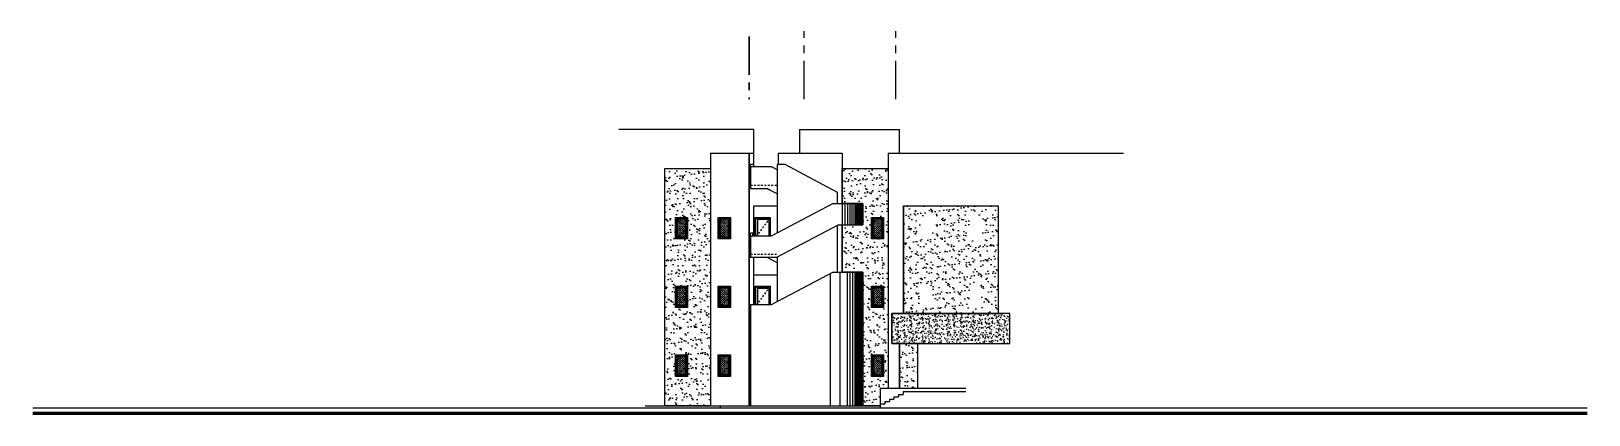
# Model space of a CAD drawing. Extents: x 417563 to 417775, y 43368 to 43436.
# Drawn here: x 417672.6 to 417774.5, y 43371.1 to 43396.2 of the extents above; entities that cross this region are included whole.
import ezdxf

# ---------------------------------------------------------------- set-up
doc = ezdxf.new("R2010")
doc.units = 0
doc.header["$MEASUREMENT"] = 0
doc.linetypes.add('CENTERX2', pattern=[4, 2.5, -0.5, 0.5, -0.5])
doc.linetypes.add('HIDDEN2', pattern=[0.1875, 0.125, -0.0625])
doc.layers.get('0').update_dxf_attribs({"linetype": 'CONTINUOUS'})
for name, color, linetype in [('AXES', 11, 'CENTERX2'), ('DOOR', 7, 'CONTINUOUS'), ('EL', 2, 'CONTINUOUS'), ('EL-LEVS', 4, 'CONTINUOUS'), ('Handrail', 4, 'CONTINUOUS'), ('HAT', 11, 'CONTINUOUS'), ('HATCH', 4, 'CONTINUOUS'), ('WALL', 2, 'CONTINUOUS'), ('WIN', 4, 'CONTINUOUS')]:
    doc.layers.add(name, color=color, linetype=linetype)
pattern_1 = [(37.5, (109.5831, -0.7968), (-0.02204767534, 0.67438831915), [0, -0.532, 0, -0.595, 0, -0.56875]), (7.5, (109.5831, -0.7968), (0.6194218468, 0.9877511228), [0, -0.287, 0, -0.4795, 0, -0.18375]), (327.5, (109.1526, -0.7968), (1.0899496516, 0.0019806687), [0, -0.175, 0, -0.63, 0, -0.8225]), (317.5, (109.1526, -0.7968), (1.0521443116, 0.3071864477), [0, -0.0875, 0, -0.413, 0, -0.4725])]

msp = doc.modelspace()

# ---------------------------------------------------------------- hatches: boundary and pattern name
at = {"layer": 'HAT'}
h = msp.add_hatch(dxfattribs=at)
h.set_pattern_fill('CROSS', color=256, scale=0.25, style=0)
h.set_pattern_definition([(0, (119.20624, -39.62636), (0.0625, 0.0625), [0.03125, -0.09375]), (90, (119.221865, -39.641986), (-0.0625, 0.0625), [0.03125, -0.09375])])
h.paths.add_polyline_path([(417715.4417, 43383.928), (417714.87, 43383.928), (417714.87, 43382.7563), (417715.4417, 43382.7563)])
h = msp.add_hatch(dxfattribs=at)
h.set_pattern_fill('CROSS', color=256, scale=0.25, style=0)
h.set_pattern_definition([(0, (122.00624, -39.62636), (0.0625, 0.0625), [0.03125, -0.09375]), (90, (122.021865, -39.641986), (-0.0625, 0.0625), [0.03125, -0.09375])])
h.paths.add_polyline_path([(417718.2417, 43383.928), (417717.67, 43383.928), (417717.67, 43382.7563), (417718.2417, 43382.7563)])
h = msp.add_hatch(dxfattribs=at)
h.set_pattern_fill('CROSS', color=256, scale=0.25, style=0)
h.set_pattern_definition([(0, (132.02624, -39.62636), (0.0625, 0.0625), [0.03125, -0.09375]), (90, (132.041865, -39.641986), (-0.0625, 0.0625), [0.03125, -0.09375])])
h.paths.add_polyline_path([(417728.2617, 43383.928), (417727.69, 43383.928), (417727.69, 43382.7563), (417728.2617, 43382.7563)])
h = msp.add_hatch(dxfattribs=at)
h.set_pattern_fill('CROSS', color=256, scale=0.25, style=0)
h.set_pattern_definition([(0, (119.20624, -44.12636), (0.0625, 0.0625), [0.03125, -0.09375]), (90, (119.221865, -44.141986), (-0.0625, 0.0625), [0.03125, -0.09375])])
h.paths.add_polyline_path([(417715.4417, 43379.428), (417714.87, 43379.428), (417714.87, 43378.2563), (417715.4417, 43378.2563)])
h = msp.add_hatch(dxfattribs=at)
h.set_pattern_fill('CROSS', color=256, scale=0.25, style=0)
h.set_pattern_definition([(0, (122.00624, -44.12636), (0.0625, 0.0625), [0.03125, -0.09375]), (90, (122.021865, -44.141986), (-0.0625, 0.0625), [0.03125, -0.09375])])
h.paths.add_polyline_path([(417718.2417, 43379.428), (417717.67, 43379.428), (417717.67, 43378.2563), (417718.2417, 43378.2563)])
h = msp.add_hatch(dxfattribs=at)
h.set_pattern_fill('CROSS', color=256, scale=0.25, style=0)
h.set_pattern_definition([(0, (132.02624, -44.12636), (0.0625, 0.0625), [0.03125, -0.09375]), (90, (132.041865, -44.141986), (-0.0625, 0.0625), [0.03125, -0.09375])])
h.paths.add_polyline_path([(417728.2617, 43379.428), (417727.69, 43379.428), (417727.69, 43378.2563), (417728.2617, 43378.2563)])
h = msp.add_hatch(dxfattribs=at)
h.set_pattern_fill('CROSS', color=256, scale=0.25, style=0)
h.set_pattern_definition([(0, (119.20624, -48.62636), (0.0625, 0.0625), [0.03125, -0.09375]), (90, (119.221865, -48.641986), (-0.0625, 0.0625), [0.03125, -0.09375])])
h.paths.add_polyline_path([(417715.4417, 43374.928), (417714.87, 43374.928), (417714.87, 43373.7563), (417715.4417, 43373.7563)])
h = msp.add_hatch(dxfattribs=at)
h.set_pattern_fill('CROSS', color=256, scale=0.25, style=0)
h.set_pattern_definition([(0, (122.00624, -48.62636), (0.0625, 0.0625), [0.03125, -0.09375]), (90, (122.021865, -48.641986), (-0.0625, 0.0625), [0.03125, -0.09375])])
h.paths.add_polyline_path([(417718.2417, 43374.928), (417717.67, 43374.928), (417717.67, 43373.7563), (417718.2417, 43373.7563)])
h = msp.add_hatch(dxfattribs=at)
h.set_pattern_fill('CROSS', color=256, scale=0.25, style=0)
h.set_pattern_definition([(0, (132.02624, -48.62636), (0.0625, 0.0625), [0.03125, -0.09375]), (90, (132.041865, -48.641986), (-0.0625, 0.0625), [0.03125, -0.09375])])
h.paths.add_polyline_path([(417728.2617, 43374.928), (417727.69, 43374.928), (417727.69, 43373.7563), (417728.2617, 43373.7563)])
at = {"layer": 'HATCH'}
h = msp.add_hatch(dxfattribs=at)
h.set_pattern_fill('AR-SAND', color=256, scale=0.35, style=0)
h.set_pattern_definition(pattern_1)
h.paths.add_polyline_path([(417714.0558, 43387.2422), (417717.0558, 43387.2422), (417717.0558, 43371.7022), (417714.0558, 43371.7022)])
h.paths.add_polyline_path([(417714.7558, 43375.0422), (417715.5558, 43375.0422), (417715.5558, 43373.6422), (417714.7558, 43373.6422)], flags=16)
h.paths.add_polyline_path([(417714.7558, 43379.5422), (417715.5558, 43379.5422), (417715.5558, 43378.1422), (417714.7558, 43378.1422)], flags=16)
h.paths.add_polyline_path([(417714.7558, 43384.0422), (417715.5558, 43384.0422), (417715.5558, 43382.6422), (417714.7558, 43382.6422)], flags=16)
h = msp.add_hatch(dxfattribs=at)
h.set_pattern_fill('AR-SAND', color=256, scale=0.35, style=0)
h.set_pattern_definition(pattern_1)
h.paths.add_polyline_path([(417725.6758, 43387.2422), (417728.6758, 43387.2422), (417728.6758, 43372.8422), (417728.1552, 43372.8422), (417728.1552, 43371.7022), (417727.0264, 43371.7022), (417727.0264, 43375.7922), (417727.0264, 43379.0562), (417727.0264, 43380.4562), (417725.6758, 43380.4562), (417725.6758, 43383.5562), (417727.0264, 43383.5562), (417727.0264, 43384.9562), (417725.6758, 43384.9562)])
h.paths.add_polyline_path([(417727.5758, 43375.0422), (417728.3758, 43375.0422), (417728.3758, 43373.6422), (417727.5758, 43373.6422)], flags=16)
h.paths.add_polyline_path([(417727.5758, 43379.5422), (417728.3758, 43379.5422), (417728.3758, 43378.1422), (417727.5758, 43378.1422)], flags=16)
h.paths.add_polyline_path([(417727.5758, 43384.0422), (417728.3758, 43384.0422), (417728.3758, 43382.6422), (417727.5758, 43382.6422)], flags=16)
h = msp.add_hatch(dxfattribs=at)
h.set_pattern_fill('AR-SAND', color=256, scale=0.35, style=0)
h.set_pattern_definition(pattern_1)
h.paths.add_polyline_path([(417729.6758, 43384.7922), (417735.8758, 43384.7922), (417735.8758, 43377.7422), (417729.6758, 43377.7422)])
h.paths.add_polyline_path([(417733.9758, 43379.5422), (417734.7758, 43379.5422), (417734.7758, 43378.1422), (417733.9758, 43378.1422)], flags=16)
h.paths.add_polyline_path([(417733.9758, 43384.0422), (417734.7758, 43384.0422), (417734.7758, 43382.6422), (417733.9758, 43382.6422)], flags=16)
h.paths.add_polyline_path([(417730.7758, 43384.0422), (417731.5758, 43384.0422), (417731.5758, 43382.6422), (417730.7758, 43382.6422)], flags=16)
h.paths.add_polyline_path([(417730.7758, 43379.5422), (417731.5758, 43379.5422), (417731.5758, 43378.1422), (417730.7758, 43378.1422)], flags=16)
h = msp.add_hatch(dxfattribs=at)
h.set_pattern_fill('AR-CONC', color=256, scale=0.08, style=0)
h.set_pattern_definition([(50, (109.5831, -0.7968), (0.5738081461, -0.050201708), [0.06, -0.66]), (355, (109.5831, -0.7968), (-0.1110010669, 0.601753707), [0.048, -0.528]), (100.4514, (109.6309, -0.801), (0.4628075054, 0.55155163365), [0.050992152, -0.5609136896]), (46.1842, (109.5831, -0.6368), (0.8537928389, -0.1324152115), [0.09, -0.99]), (96.6356, (109.65424, -0.6478), (0.7477301644, 0.7792942967), [0.0764882304, -0.8413704]), (351.1842, (109.5831, -0.6368), (0.7477295561, 0.7792948807), [0.072, -0.792]), (21, (109.6631, -0.6768), (0.4775256417, -0.32209511253), [0.06, -0.66]), (326, (109.6631, -0.6768), (0.1946522655, 0.580120036), [0.048, -0.528]), (71.4514, (109.7029, -0.70364), (0.6721781029, 0.2580243974), [0.050992152, -0.5609136896]), (37.5, (109.5831, -0.7968), (0.00972788425, 0.26631508307), [0, -0.5216, 0, -0.536, 0, -0.53]), (7.5, (109.5831, -0.7968), (0.21045562995, 0.3155293695), [0, -0.3056, 0, -0.5096, 0, -0.202]), (327.5, (109.4047, -0.7968), (0.42705794894, -0.01804389739), [0, -0.2, 0, -0.624, 0, -0.828]), (317.5, (109.3247, -0.7968), (0.46654893547, 0.08008398587), [0, -0.26, 0, -0.4144, 0, -0.588])])
h.paths.add_polyline_path([(417736.6258, 43377.7422), (417728.9258, 43377.7422), (417728.9258, 43375.7922), (417736.6258, 43375.7922)])
h = msp.add_hatch(dxfattribs=at)
h.set_pattern_fill('AR-SAND', color=256, scale=0.35, style=0)
h.set_pattern_definition(pattern_1)
h.paths.add_polyline_path([(417729.4258, 43375.7922), (417730.6008, 43375.7922), (417730.6008, 43372.8422), (417729.4258, 43372.8422)])

# ---------------------------------------------------------------- linework, layer by layer
for p, q in [((417719.8758, 43389.7922), (417719.8758, 43388.2422)), ((417722.8758, 43389.7922), (417722.8758, 43388.2422))]:
    msp.add_line(p, q)
at = {"layer": 'AXES'}
for p, q in [((417723.1758, 43391.7779), (417723.1758, 43396.2236)), ((417729.1758, 43391.7779), (417729.1758, 43396.2236)), ((417719.5558, 43395.8736), (417719.5558, 43391.7779)), ((417719.5758, 43395.8736), (417719.5758, 43391.7779))]:
    msp.add_line(p, q, dxfattribs=at)
at = {"layer": 'DOOR', "linetype": 'HIDDEN2'}
for p, q in [((417720.9258, 43383.9922), (417720.0616, 43382.8116)), ((417720.9258, 43379.4922), (417720.0616, 43378.3116))]:
    msp.add_line(p, q, dxfattribs=at)
at = {"layer": 'DOOR'}
for p, q in [((417720.1258, 43383.8922), (417720.1258, 43382.8116)), ((417720.8758, 43383.8922), (417720.1258, 43383.8922)), ((417720.8758, 43383.8922), (417720.8758, 43382.8116)), ((417720.1258, 43379.3922), (417720.1258, 43378.3116)), ((417720.8758, 43379.3922), (417720.1258, 43379.3922)), ((417720.8758, 43379.3922), (417720.8758, 43378.3116))]:
    msp.add_line(p, q, dxfattribs=at)
at = {"layer": 'EL', "color": 6}
for p, q in [((417717.0558, 43388.2422), (417717.0558, 43371.7022)), ((417717.0558, 43388.2422), (417719.5558, 43388.2422)), ((417719.5758, 43388.2422), (417719.8758, 43388.2422)), ((417719.8758, 43388.2422), (417719.8758, 43387.3422)), ((417721.4758, 43388.2422), (417721.4758, 43387.4954)), ((417721.4758, 43388.2422), (417725.6758, 43388.2422)), ((417725.6758, 43388.2422), (417725.6758, 43384.9562)), ((417728.6758, 43388.2422), (417728.6758, 43372.8422)), ((417728.6758, 43388.2422), (417744.0758, 43388.2422)), ((417725.0732, 43384.9562), (417721.0286, 43382.8116)), ((417725.0732, 43384.9562), (417727.0264, 43384.9562)), ((417727.0264, 43384.9562), (417727.0264, 43383.5562)), ((417729.6758, 43384.7922), (417735.8758, 43384.7922)), ((417729.6758, 43384.7922), (417729.6758, 43377.7422)), ((417719.6758, 43382.8116), (417719.6758, 43381.4116)), ((417721.0286, 43382.8116), (417719.6758, 43382.8116)), ((417725.4214, 43383.5562), (417721.3767, 43381.4116)), ((417725.4214, 43383.5562), (417727.0264, 43383.5562)), ((417725.6758, 43383.5562), (417725.6758, 43380.4562)), ((417721.3767, 43381.4116), (417719.6758, 43381.4116)), ((417725.0732, 43380.4562), (417721.0286, 43378.3116)), ((417725.0732, 43380.4562), (417727.0264, 43380.4562)), ((417727.0264, 43379.7406), (417727.0264, 43371.7022)), ((417719.6758, 43378.3116), (417719.6758, 43376.9116)), ((417721.0286, 43378.3116), (417719.6758, 43378.3116)), ((417719.6758, 43376.9116), (417719.6758, 43371.7022)), ((417729.4258, 43375.7922), (417729.4258, 43372.8422))]:
    msp.add_line(p, q, dxfattribs=at)
at = {"layer": 'EL'}
for p, q in [((417725.3587, 43380.488), (417725.3587, 43380.731)), ((417719.8756, 43378.4954), (417719.8756, 43378.3422))]:
    msp.add_line(p, q, dxfattribs=at)
at = {"layer": 'EL', "color": 6}
msp.add_lwpolyline([(417731.0758, 43375.7922), (417728.9258, 43375.7922), (417728.9258, 43377.7422), (417731.0758, 43377.7422)], dxfattribs=at)
at = {"layer": 'EL', "color": 1}
msp.add_lwpolyline([(417736.6258, 43377.7422), (417728.9258, 43377.7422), (417728.9258, 43375.7922), (417736.6258, 43375.7922)], close=True, dxfattribs=at)
at = {"layer": 'EL-LEVS', "color": 11, "linetype": 'HIDDEN2'}
for p, q in [((417719.6758, 43386.1422), (417721.4387, 43386.1422)), ((417719.6758, 43381.6422), (417721.4387, 43381.6422)), ((417719.6758, 43381.6422), (417721.4387, 43381.6422))]:
    msp.add_line(p, q, dxfattribs=at)
at = {"layer": 'Handrail'}
msp.add_line((417728.1552, 43372.8422), (417728.1552, 43371.5522), dxfattribs=at)
at = {"layer": 'HAT', "color": 254}
for p, q in [((417725.6657, 43384.9562), (417725.6657, 43383.5562)), ((417725.8428, 43384.9562), (417725.8428, 43383.5562)), ((417726.0118, 43384.9562), (417726.0118, 43383.5562)), ((417726.1648, 43384.9562), (417726.1648, 43383.5562)), ((417726.2989, 43384.9562), (417726.2989, 43383.5562)), ((417726.4196, 43384.9562), (417726.4196, 43383.5562)), ((417726.5296, 43384.9562), (417726.5296, 43383.5562)), ((417726.6262, 43384.9562), (417726.6262, 43383.5562)), ((417726.7121, 43384.9562), (417726.7121, 43383.5562)), ((417726.7818, 43384.9562), (417726.7818, 43383.5562)), ((417726.8409, 43384.9562), (417726.8409, 43383.5562)), ((417726.8892, 43384.9562), (417726.8892, 43383.5562)), ((417726.9294, 43384.9562), (417726.9294, 43383.5562)), ((417726.9583, 43384.9562), (417726.9583, 43383.5562)), ((417726.9826, 43384.9562), (417726.9826, 43383.5562))]:
    msp.add_line(p, q, dxfattribs=at)
at = {"layer": 'HAT', "color": 11}
for p, q in [((417724.8844, 43380.3561), (417724.8844, 43371.7022)), ((417725.5137, 43380.4562), (417725.5137, 43371.7022)), ((417725.9857, 43380.4562), (417725.9857, 43371.7022)), ((417726.1628, 43380.4562), (417726.1628, 43371.7022)), ((417726.3318, 43380.4562), (417726.3318, 43371.7022)), ((417726.4848, 43380.4562), (417726.4848, 43371.7022)), ((417726.5296, 43380.4562), (417726.5296, 43371.7022)), ((417726.6189, 43380.4562), (417726.6189, 43371.7022)), ((417726.6262, 43380.4562), (417726.6262, 43371.7022)), ((417726.7121, 43380.4562), (417726.7121, 43371.7022)), ((417726.7396, 43380.4562), (417726.7396, 43371.7022)), ((417726.7818, 43380.4562), (417726.7818, 43371.7022)), ((417726.8409, 43380.4562), (417726.8409, 43371.7022)), ((417726.8892, 43380.4562), (417726.8892, 43371.7022)), ((417726.9294, 43380.4562), (417726.9294, 43371.7022)), ((417726.9583, 43380.4562), (417726.9583, 43371.7022)), ((417726.9826, 43380.4562), (417726.9826, 43371.7022)), ((417727.0008, 43380.4562), (417727.0008, 43371.7022)), ((417727.0112, 43380.4562), (417727.0112, 43371.7022)), ((417727.0195, 43380.4562), (417727.0195, 43371.7022))]:
    msp.add_line(p, q, dxfattribs=at)
at = {"layer": 'HATCH'}
msp.add_line((417712.7769, 43371.7022), (417728.1552, 43371.7022), dxfattribs=at)
for points in [[(417714.0558, 43387.2422), (417717.0558, 43387.2422), (417717.0558, 43371.7022), (417714.0558, 43371.7022)], [(417725.6758, 43387.2422), (417728.6758, 43387.2422), (417728.6758, 43372.8422), (417728.1552, 43372.8422), (417728.1552, 43371.7022), (417727.0264, 43371.7022), (417727.0264, 43375.7922), (417727.0264, 43375.7922), (417727.0264, 43379.0562), (417727.0264, 43379.0562), (417727.0264, 43380.4562), (417725.6758, 43380.4562), (417725.6758, 43383.5562), (417727.0264, 43383.5562), (417727.0264, 43384.9562), (417725.6758, 43384.9562)], [(417729.6758, 43384.7922), (417735.8758, 43384.7922), (417735.8758, 43377.7422), (417729.6758, 43377.7422)], [(417729.4258, 43375.7922), (417730.6008, 43375.7922), (417730.6008, 43372.8422), (417729.4258, 43372.8422)]]:
    msp.add_lwpolyline(points, close=True, dxfattribs=at)
at = {"layer": 'WALL', "color": 4}
for p, q in [((417719.8758, 43389.7922), (417711.0558, 43389.7922)), ((417719.8758, 43381.4116), (417719.8758, 43378.3116)), ((417719.8758, 43380.2922), (417721.4387, 43380.2922)), ((417729.4252, 43377.7422), (417736.1258, 43377.7422)), ((417733.7585, 43372.8422), (417728.1552, 43372.8422)), ((417774.4188, 43371.5522), (417672.7047, 43371.5522))]:
    msp.add_line(p, q, dxfattribs=at)
at = {"layer": 'WALL'}
for p, q in [((417719.5558, 43388.2422), (417719.5558, 43371.7022)), ((417719.5758, 43388.2422), (417719.5758, 43371.7022)), ((417714.0558, 43387.2422), (417717.0558, 43387.2422)), ((417721.0565, 43387.3422), (417719.6758, 43387.3422)), ((417719.6758, 43387.3422), (417719.6758, 43385.9116)), ((417721.0565, 43387.3422), (417721.4387, 43387.1457)), ((417721.9387, 43387.4954), (417721.4387, 43387.4954)), ((417721.4387, 43383.0291), (417721.4387, 43387.4954)), ((417725.3587, 43385.659), (417721.9387, 43387.4954)), ((417725.6758, 43387.2422), (417728.6758, 43387.2422)), ((417720.777, 43385.9116), (417719.6758, 43385.9116)), ((417721.0044, 43385.7979), (417720.777, 43385.9116)), ((417720.777, 43385.9116), (417721.4387, 43385.5715)), ((417719.8758, 43384.7922), (417719.8758, 43382.8116)), ((417719.8758, 43384.7922), (417721.4387, 43384.7922)), ((417725.3587, 43384.9562), (417725.3587, 43385.659)), ((417725.3587, 43380.4562), (417725.3587, 43383.5229)), ((417720.777, 43381.4116), (417719.6758, 43381.4116)), ((417720.777, 43381.4116), (417719.6758, 43381.4116)), ((417720.777, 43381.4116), (417721.4387, 43381.0715)), ((417721.4387, 43378.5291), (417721.4387, 43381.4445)), ((417721.4387, 43378.5291), (417721.4387, 43381.4445)), ((417725.3587, 43380.4562), (417725.3587, 43381.159))]:
    msp.add_line(p, q, dxfattribs=at)
at = {"layer": 'WALL', "color": 4, "const_width": 0.2044}
msp.add_lwpolyline([(417774.4188, 43371.2253), (417672.7047, 43371.2253)], dxfattribs=at)
at = {"layer": 'WIN'}
for p, q in [((417722.8758, 43389.7922), (417729.4258, 43389.7922)), ((417729.4258, 43388.2422), (417729.4258, 43389.7922)), ((417719.8758, 43387.4954), (417719.6758, 43387.4954)), ((417719.6758, 43387.3422), (417719.6758, 43387.4954)), ((417719.8258, 43383.0116), (417719.6758, 43383.0116)), ((417719.6758, 43382.8116), (417719.6758, 43383.0116)), ((417719.8258, 43383.0116), (417719.6758, 43383.0116)), ((417719.6758, 43382.8422), (417719.6758, 43383.0116)), ((417719.8258, 43382.8116), (417719.8258, 43383.0116)), ((417719.8258, 43382.8422), (417719.8258, 43383.0116)), ((417729.3552, 43372.4522), (417729.3552, 43372.3022)), ((417729.3552, 43372.4522), (417729.6552, 43372.4522)), ((417729.6552, 43372.6422), (417733.7508, 43372.6422)), ((417729.6552, 43372.6422), (417729.6552, 43372.4522)), ((417717.6758, 43371.7022), (417717.6758, 43371.5522)), ((417728.1552, 43371.8522), (417728.4552, 43371.8522)), ((417728.1552, 43371.8522), (417728.1552, 43371.7022)), ((417728.4552, 43372.0022), (417728.4552, 43371.8522)), ((417728.4552, 43372.0022), (417728.7552, 43372.0022)), ((417728.7552, 43372.1522), (417728.7552, 43372.0022)), ((417728.7552, 43372.1522), (417729.0552, 43372.1522)), ((417729.0552, 43372.3022), (417729.0552, 43372.1522)), ((417729.0552, 43372.3022), (417729.3552, 43372.3022))]:
    msp.add_line(p, q, dxfattribs=at)
at = {"layer": 'WIN', "linetype": 'HIDDEN2'}
for p, q in [((417714.8069, 43383.9911), (417715.5047, 43383.3574)), ((417717.6069, 43383.9911), (417718.3047, 43383.3574)), ((417727.6269, 43383.9911), (417728.3247, 43383.3574)), ((417715.5047, 43383.3574), (417714.8069, 43382.6932)), ((417718.3047, 43383.3574), (417717.6069, 43382.6932)), ((417728.3247, 43383.3574), (417727.6269, 43382.6932)), ((417714.8069, 43379.4911), (417715.5047, 43378.8574)), ((417715.5047, 43378.8574), (417714.8069, 43378.1932)), ((417717.6069, 43379.4911), (417718.3047, 43378.8574)), ((417718.3047, 43378.8574), (417717.6069, 43378.1932)), ((417727.6269, 43379.4911), (417728.3247, 43378.8574)), ((417728.3247, 43378.8574), (417727.6269, 43378.1932)), ((417714.8069, 43374.9911), (417715.5047, 43374.3574)), ((417717.6069, 43374.9911), (417718.3047, 43374.3574)), ((417727.6269, 43374.9911), (417728.3247, 43374.3574)), ((417715.5047, 43374.3574), (417714.8069, 43373.6932)), ((417718.3047, 43374.3574), (417717.6069, 43373.6932)), ((417728.3247, 43374.3574), (417727.6269, 43373.6932))]:
    msp.add_line(p, q, dxfattribs=at)
at = {"layer": 'WIN', "color": 4}
for p, q in [((417719.9758, 43382.8116), (417719.9758, 43384.0422)), ((417719.9758, 43384.0422), (417720.9758, 43384.0422)), ((417720.0258, 43383.9922), (417720.9258, 43383.9922)), ((417720.0258, 43382.8116), (417720.0258, 43383.9922)), ((417720.9258, 43382.8116), (417720.9258, 43383.9922)), ((417720.9758, 43382.8116), (417720.9758, 43384.0422)), ((417719.9758, 43378.3116), (417719.9758, 43379.5422)), ((417719.9758, 43379.5422), (417720.9758, 43379.5422)), ((417720.0258, 43379.4922), (417720.9258, 43379.4922)), ((417720.0258, 43378.3116), (417720.0258, 43379.4922)), ((417720.9258, 43378.3116), (417720.9258, 43379.4922)), ((417720.9758, 43378.3116), (417720.9758, 43379.5422))]:
    msp.add_line(p, q, dxfattribs=at)
for points in [[(417714.7558, 43384.0422), (417715.5558, 43384.0422), (417715.5558, 43382.6422), (417714.7558, 43382.6422)], [(417717.5558, 43384.0422), (417718.3558, 43384.0422), (417718.3558, 43382.6422), (417717.5558, 43382.6422)], [(417727.5758, 43384.0422), (417728.3758, 43384.0422), (417728.3758, 43382.6422), (417727.5758, 43382.6422)], [(417714.7558, 43379.5422), (417715.5558, 43379.5422), (417715.5558, 43378.1422), (417714.7558, 43378.1422)], [(417717.5558, 43379.5422), (417718.3558, 43379.5422), (417718.3558, 43378.1422), (417717.5558, 43378.1422)], [(417727.5758, 43379.5422), (417728.3758, 43379.5422), (417728.3758, 43378.1422), (417727.5758, 43378.1422)], [(417714.7558, 43375.0422), (417715.5558, 43375.0422), (417715.5558, 43373.6422), (417714.7558, 43373.6422)], [(417717.5558, 43375.0422), (417718.3558, 43375.0422), (417718.3558, 43373.6422), (417717.5558, 43373.6422)], [(417727.5758, 43375.0422), (417728.3758, 43375.0422), (417728.3758, 43373.6422), (417727.5758, 43373.6422)]]:
    msp.add_lwpolyline(points, close=True, dxfattribs=at)
at = {"layer": 'WIN'}
for points in [[(417714.8069, 43383.9911), (417715.5047, 43383.9911), (417715.5047, 43382.6932), (417714.8069, 43382.6932)], [(417714.858, 43383.94), (417715.4537, 43383.94), (417715.4537, 43382.7443), (417714.858, 43382.7443)], [(417717.6069, 43383.9911), (417718.3047, 43383.9911), (417718.3047, 43382.6932), (417717.6069, 43382.6932)], [(417717.658, 43383.94), (417718.2537, 43383.94), (417718.2537, 43382.7443), (417717.658, 43382.7443)], [(417727.6269, 43383.9911), (417728.3247, 43383.9911), (417728.3247, 43382.6932), (417727.6269, 43382.6932)], [(417727.678, 43383.94), (417728.2737, 43383.94), (417728.2737, 43382.7443), (417727.678, 43382.7443)], [(417714.8069, 43379.4911), (417715.5047, 43379.4911), (417715.5047, 43378.1932), (417714.8069, 43378.1932)], [(417714.858, 43379.44), (417715.4537, 43379.44), (417715.4537, 43378.2443), (417714.858, 43378.2443)], [(417717.6069, 43379.4911), (417718.3047, 43379.4911), (417718.3047, 43378.1932), (417717.6069, 43378.1932)], [(417717.658, 43379.44), (417718.2537, 43379.44), (417718.2537, 43378.2443), (417717.658, 43378.2443)], [(417727.6269, 43379.4911), (417728.3247, 43379.4911), (417728.3247, 43378.1932), (417727.6269, 43378.1932)], [(417727.678, 43379.44), (417728.2737, 43379.44), (417728.2737, 43378.2443), (417727.678, 43378.2443)], [(417714.8069, 43374.9911), (417715.5047, 43374.9911), (417715.5047, 43373.6932), (417714.8069, 43373.6932)], [(417714.858, 43374.94), (417715.4537, 43374.94), (417715.4537, 43373.7443), (417714.858, 43373.7443)], [(417717.6069, 43374.9911), (417718.3047, 43374.9911), (417718.3047, 43373.6932), (417717.6069, 43373.6932)], [(417717.658, 43374.94), (417718.2537, 43374.94), (417718.2537, 43373.7443), (417717.658, 43373.7443)], [(417727.6269, 43374.9911), (417728.3247, 43374.9911), (417728.3247, 43373.6932), (417727.6269, 43373.6932)], [(417727.678, 43374.94), (417728.2737, 43374.94), (417728.2737, 43373.7443), (417727.678, 43373.7443)]]:
    msp.add_lwpolyline(points, close=True, dxfattribs=at)
at = {"layer": 'WIN', "color": 11}
for points in [[(417715.4417, 43383.928), (417714.87, 43383.928), (417714.87, 43382.7563), (417715.4417, 43382.7563)], [(417718.2417, 43383.928), (417717.67, 43383.928), (417717.67, 43382.7563), (417718.2417, 43382.7563)], [(417728.2617, 43383.928), (417727.69, 43383.928), (417727.69, 43382.7563), (417728.2617, 43382.7563)], [(417715.4417, 43379.428), (417714.87, 43379.428), (417714.87, 43378.2563), (417715.4417, 43378.2563)], [(417718.2417, 43379.428), (417717.67, 43379.428), (417717.67, 43378.2563), (417718.2417, 43378.2563)], [(417728.2617, 43379.428), (417727.69, 43379.428), (417727.69, 43378.2563), (417728.2617, 43378.2563)], [(417715.4417, 43374.928), (417714.87, 43374.928), (417714.87, 43373.7563), (417715.4417, 43373.7563)], [(417718.2417, 43374.928), (417717.67, 43374.928), (417717.67, 43373.7563), (417718.2417, 43373.7563)], [(417728.2617, 43374.928), (417727.69, 43374.928), (417727.69, 43373.7563), (417728.2617, 43373.7563)]]:
    msp.add_lwpolyline(points, close=True, dxfattribs=at)

doc.saveas('drawing.dxf')
